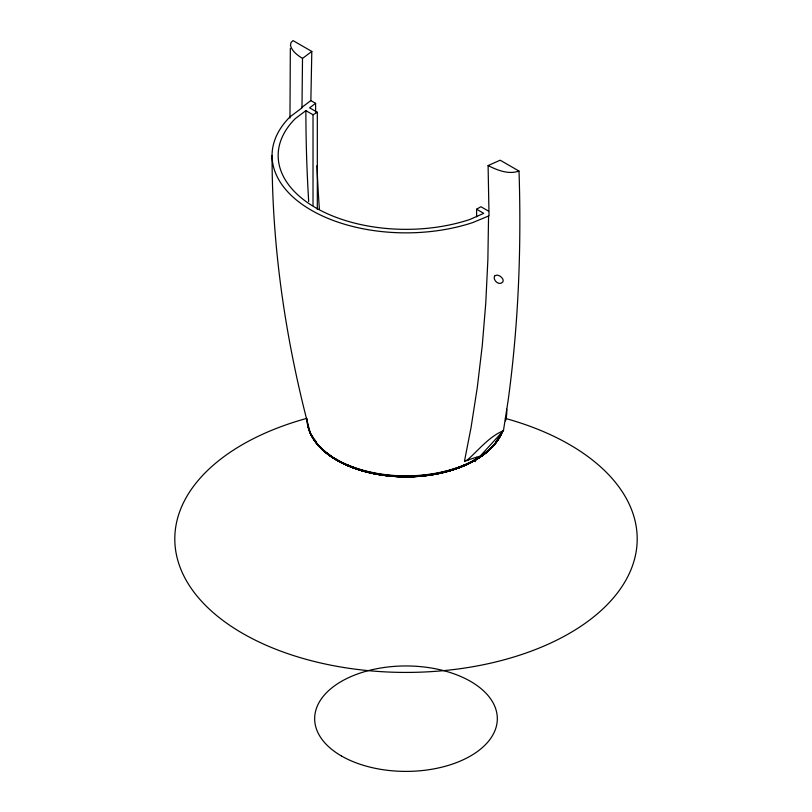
<?xml version="1.0" encoding="UTF-8"?>
<svg xmlns="http://www.w3.org/2000/svg" width="812" height="812" viewBox="0 0 812 812"><rect width="100%" height="100%" fill="white"/><g stroke="black" fill="none" stroke-linecap="round" stroke-linejoin="round"><path stroke-width="1.22" d="M290.331 48.395L289.965 118.034M488.57 215.586L487.87 259.84L485.759 303.231L482.247 345.699L477.334 387.192L471.031 427.64L464.494 461.074L480.278 456.019L503.45 430.644L508.119 400.6A1575.168 909.43 60 0 0 519.112 174.154L518.969 171.048L500.192 160.208L488.093 165.567L489.027 215.819L472.97 222.498A133.929 77.323 0 0 1 311.29 210.206A133.929 77.323 0 0 1 290.006 116.867L301.983 107.864L302.511 58.423L311.808 51.44L293.03 40.6L290.97 42.62L290.483 45.34C291.985 51.41 297.537 55.236 302.511 58.423M301.577 107.59L310.864 100.607L311.808 51.44M476.36 457.288L475.649 459.785L473.883 460.434A96.009 55.429 0 0 0 478.166 457.795M464.494 461.074L466.778 460.516C478.613 450.193 488.692 436.897 503.45 430.644M317.319 209.405L317.319 112.279L313.016 114.766L305.88 110.645L295.284 118.623A127.849 73.811 0 0 0 315.604 207.72A127.849 73.811 0 0 0 469.925 219.453L483.739 213.333L476.603 209.212L476.603 216.774M310.864 100.607L315.604 103.337L309.616 107.834L317.319 112.279M476.603 209.212L480.907 206.725L488.611 211.171M518.969 171.048C508.647 174.844 497.37 170.215 488.093 165.567M466.778 460.516L468.027 460.404M473.366 460.363L475.517 461.602M310.275 433.131C286.088 342.644 271.99 249.304 272.071 155.528M313.016 114.766L313.016 205.527M505.338 418.413A231.187 133.472 0 0 1 586.974 622.002A231.187 133.472 0 0 1 225.025 622.002A231.187 133.472 0 0 1 306.662 418.413M500.852 434.613A98.191 56.688 0 0 1 402.803 476.603A98.191 56.688 0 0 1 309.697 431.02M502.161 431.893A98.506 56.87 0 0 1 399.534 476.319A98.506 56.87 0 0 1 307.87 424.514M502.415 431.527A98.759 57.023 0 0 1 397.362 475.974A98.759 57.023 0 0 1 307.332 421.641M502.608 431.142A98.962 57.134 0 0 1 395.211 475.548A98.962 57.134 0 0 1 307.037 418.759M497.553 439.322A96.993 55.998 0 0 1 495.604 442.276M492.569 446.092A96.993 55.998 0 0 1 406 476.837A96.993 55.998 0 0 1 319.431 446.092M316.396 442.276A96.993 55.998 0 0 1 314.447 439.322M506.698 409.197A100.779 58.19 0 0 1 505.48 420.87M499.634 436.145A97.43 56.251 0 0 1 476.005 459.704M474.898 460.353A97.43 56.251 0 0 1 337.102 460.353M335.995 459.704A97.43 56.251 0 0 1 312.366 436.145M500.507 434.897A97.836 56.485 0 0 1 406 476.766A97.836 56.485 0 0 1 311.493 434.897M465.225 464.606A95.481 55.125 0 0 1 454.923 468.707M453.746 469.103A95.481 55.125 0 0 1 431.974 474.411M430.715 474.614A95.481 55.125 0 0 1 424.656 475.426M419.713 475.913A95.481 55.125 0 0 1 413.47 476.319M409.725 476.451A95.481 55.125 0 0 1 402.275 476.451M398.53 476.319A95.481 55.125 0 0 1 392.287 475.913M387.344 475.426A95.481 55.125 0 0 1 381.285 474.614M380.026 474.411A95.481 55.125 0 0 1 358.254 469.103M357.077 468.707A95.481 55.125 0 0 1 346.775 464.606M484.957 452.771A96.009 55.429 0 0 1 482.166 454.984M472.899 460.993A96.009 55.429 0 0 1 424.757 475.599M422.281 475.862A96.009 55.429 0 0 1 389.719 475.862M387.243 475.599A96.009 55.429 0 0 1 339.101 460.993M338.117 460.434A96.009 55.429 0 0 1 333.833 457.795M329.834 454.984A96.009 55.429 0 0 1 327.043 452.771M487.971 450.477A96.516 55.723 0 0 1 474.249 460.465M473.254 461.023A96.516 55.723 0 0 1 338.746 461.023M337.751 460.465A96.516 55.723 0 0 1 324.029 450.477M319.39 209.242A1507.123 870.139 60 0 1 316.934 165.658M315.624 112.036A1507.123 870.139 60 0 1 315.604 103.337M308.692 201.538A1507.123 870.139 60 0 1 305.88 110.645M495.168 275.572L494.589 276.212A4.77 3.238 47.9 0 0 494.467 279.176C495.391 282.434 500.09 285.185 502.699 282.119A4.567 3.36 36.4 0 0 502.821 279.155C501.552 276.547 498.02 274.192 495.168 275.572M341.426 755.962A91.32 52.719 0 0 0 494.203 732.322A91.32 52.719 0 0 0 382.361 667.748A91.32 52.719 0 0 0 341.426 755.962"/></g></svg>
